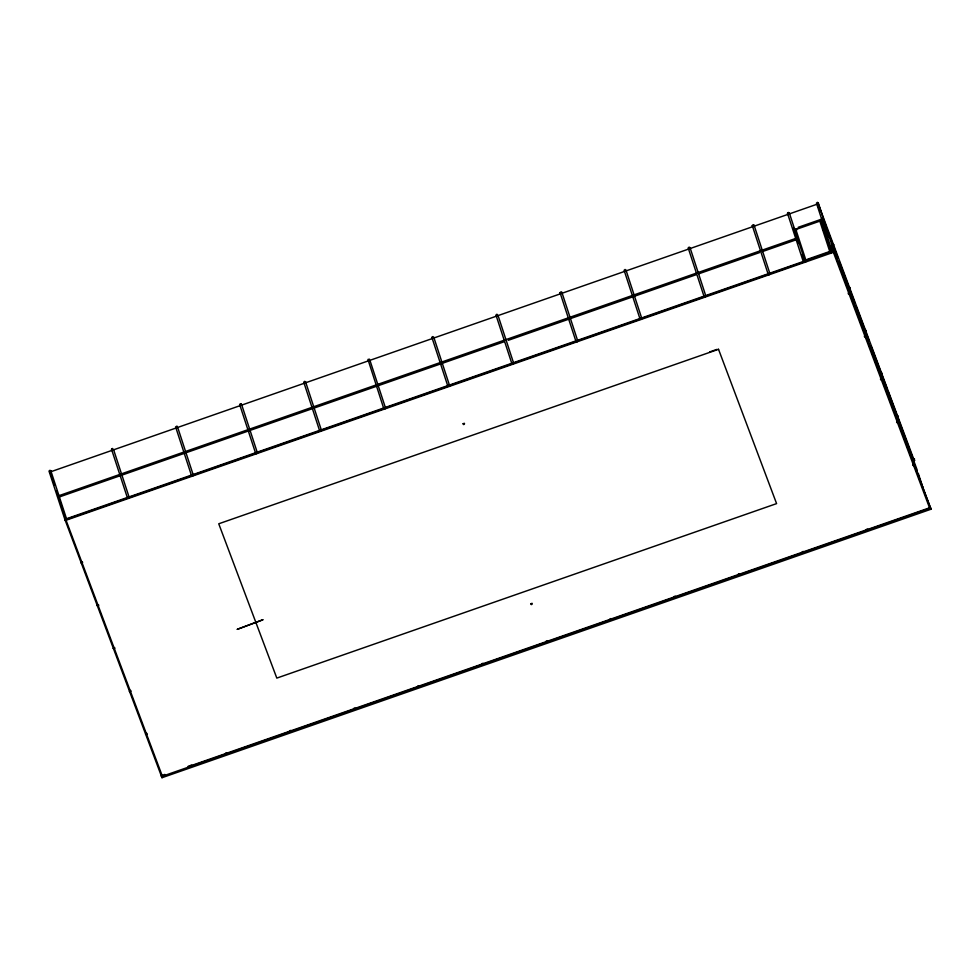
<?xml version="1.0" encoding="UTF-8"?>
<svg xmlns="http://www.w3.org/2000/svg" width="980" height="980" viewBox="0 0 980 980"><rect width="100%" height="100%" fill="white"/><g stroke="black" fill="none" stroke-linecap="round" stroke-linejoin="round"><path stroke-width="1.47" d="M931 509.22L833.833 250.843L64.839 519.327L162.006 777.704L931 509.22L834.225 252.032L65.231 520.527L49 471.098L49.931 470.302L50.838 470.804L66.726 519.437L66.26 520.074M50.838 470.804L50.36 471.454M64.888 519.731L65.366 519.082M127.535 498.208L111.524 449.269L112.455 448.473L113.239 449.33M81.022 562.594C82.381 560.205 83.729 563.904 81.132 562.9M127.425 497.889L127.89 497.252M113.827 450.408L129.262 497.607L128.784 498.244M97.155 605.456C98.515 603.068 99.862 606.767 97.265 605.763M192.399 476.035L191.492 475.521L175.604 426.9L176.988 426.116L177.307 426.949M113.276 648.319C114.648 645.93 115.983 649.63 113.398 648.625M191.492 475.521L191.97 474.884M177.907 428.04L193.329 475.227L192.864 475.876M129.409 691.182C130.769 688.793 132.116 692.505 129.519 691.488M256.466 453.666L255.572 453.152L239.671 404.532L240.602 403.723L241.509 404.238L257.409 452.858L256.932 453.495M241.509 404.238L240.578 405.034L239.671 404.532M145.542 734.045C146.902 731.656 148.25 735.367 145.653 734.351M255.572 453.152L256.037 452.515M320.546 431.286L319.639 430.784L303.751 382.151L304.682 381.355L305.589 381.869L321.011 429.056M305.589 381.869L305.111 382.506M319.639 430.784L320.117 430.134M384.626 408.917L383.719 408.415L367.953 359.44L369.546 359.182L369.191 360.138M383.719 408.415L384.185 407.766M370.122 360.922L385.557 408.121L385.079 408.758M447.909 386.341L431.898 337.414L432.829 336.606L433.736 337.12L449.624 385.74L449.159 386.39M447.787 386.034L448.264 385.397M511.977 363.972L495.966 315.046L496.897 314.237L497.681 315.095M511.866 363.666L512.332 363.029M498.269 316.185L513.704 363.372L513.226 364.021M576.84 341.8L575.934 341.297L560.046 292.677L560.976 291.868L561.883 292.383L577.771 341.003L577.306 341.64M561.883 292.383L560.952 293.179L560.046 292.677M575.934 341.297L576.412 340.66M640.92 319.431L640.014 318.929L624.113 270.296L625.056 269.5L625.951 270.002L641.851 318.635L640.945 318.12M640.014 318.929L640.479 318.28M704.988 297.062L704.081 296.548L688.193 247.928L689.124 247.132L690.03 247.634L705.453 294.833M690.03 247.634L689.332 248.357M704.081 296.548L704.559 295.911M769.067 274.694L768.161 274.18L752.273 225.559L753.204 224.751L754.098 225.265L769.998 273.886L769.52 274.535M754.098 225.265L753.632 225.902M804.274 262.395L803.38 261.881L787.479 213.26L788.41 212.464L789.317 212.966L805.205 261.599L804.739 262.236M789.317 212.966L788.386 213.775L787.479 213.26M768.161 274.18L768.626 273.543M833.245 252.289L832.339 251.774L816.45 203.154L817.381 202.346L818.288 202.86L834.225 252.032M818.288 202.86L817.81 203.497M803.38 261.881L803.845 261.243M830.918 253.024L830.538 251.995M832.339 251.774L832.816 251.137M834.176 251.48L833.711 252.117M849.807 293.351C848.447 295.74 847.1 292.028 849.697 293.045M865.94 336.214C864.581 338.602 863.233 334.891 865.818 335.907M882.061 379.076C880.702 381.465 879.354 377.753 881.951 378.77M898.195 421.939C896.835 424.328 895.487 420.616 898.084 421.633M914.328 464.802C912.956 467.191 911.62 463.491 914.205 464.496M930.449 507.665L929.983 508.314M817.92 204.465L817.871 203.326M825.944 229.05L825.626 228.083M798.504 243.493L794.278 230.288M162.533 776.258C164.321 774.102 159.275 775.903 162.068 776.417M164.811 775.401C166.429 773.465 161.871 775.07 164.395 775.548M189.214 766.875C190.831 764.939 186.286 766.556 188.797 767.022M191.504 766.152C193.293 763.996 188.234 765.784 191.039 766.311M226.711 753.853C228.512 751.697 223.452 753.485 226.257 754.012M806.124 260.509L806.516 261.55M831.334 252.889L830.942 251.848M290.791 731.484C292.579 729.328 287.52 731.117 290.325 731.644M354.858 709.104C356.659 706.948 351.599 708.748 354.405 709.275M418.938 686.735C420.726 684.579 415.667 686.38 418.472 686.894M483.005 664.367C484.806 662.211 479.747 664.011 482.552 664.526M547.085 641.998C548.874 639.842 543.814 641.63 546.62 642.157M611.165 619.63C612.953 617.474 607.894 619.262 610.699 619.789M675.232 597.249C677.021 595.093 671.974 596.894 674.767 597.408M739.312 574.88C741.101 572.724 736.041 574.525 738.846 575.04M803.38 552.512C805.168 550.356 800.121 552.144 802.926 552.671M867.459 530.143C869.248 527.987 864.189 529.776 866.994 530.303M816.144 204.538L50.237 471.944L54.488 484.941M798.1 227.36L822.428 218.871L824.756 226M797.267 229.014L821.179 220.672L831.101 251.015M503.892 341.836L58.69 497.191M508.216 340.329L695.984 274.768M698.875 273.763L759.537 252.583M762.428 251.578L795.65 239.978M832.547 244.375L833.919 244.718L832.988 245.527M807.189 259.357L829.692 251.505M849.109 288.389L850.04 287.581L849.145 287.079M709.728 351.918L716.956 349.395M864.813 330.101L866.173 330.456L865.242 331.252M880.934 372.964L882.306 373.319L881.375 374.115M897.067 415.826L898.427 416.182L897.496 416.978M913.201 458.689L914.561 459.044L913.63 459.841M190.512 765.846L929.53 507.812L833.147 251.664M930.608 508.02L161.614 776.515L162.006 777.704M49.907 471.539L50.225 472.507M914.389 460.857L818.067 203.375M753.167 226.061L752.273 225.559M796.152 229.847L795.454 229.075L796.887 228.842M833.27 250.966L834.066 251.174M806.54 260.374L807.361 260.827M804.311 261.084L805.205 261.599M769.092 273.383L769.998 273.886M705.012 295.752L705.808 295.948M576.865 340.489L577.771 341.003M432.805 337.929L431.898 337.414M512.797 362.87L513.704 363.372M448.718 385.238L449.624 385.74M384.65 407.607L385.557 408.121M320.57 429.975L321.477 430.49M256.503 452.344L257.409 452.858M112.431 449.783L111.524 449.269M192.423 474.724L193.329 475.227M929.518 508.473L928.746 507.616L930.339 507.358M128.356 497.093L129.262 497.607M65.819 518.922L66.726 519.437M65.795 520.233L65.011 520.037M914.071 459.89L914.781 460.392M58.261 497.081L57.612 496.149L796.617 238.128L796.85 238.838M823.004 228.916L823.47 230.263M796.569 230.41L796.213 229.369M820.272 211.19L817.59 204.036L818.9 208.079M823.506 219.777L826.201 226.931M827.279 229.798L838.047 258.414M839.125 261.268L854.732 302.771M855.81 305.638L869.272 341.408M870.889 345.707L887.047 388.631M888.125 391.498L917.268 470.29M820.615 220.855C820.615 223.281 822.147 218.797 819.745 220.868L830.109 252.571M830.538 251.738L830.195 250.696M162.19 775.731L65.807 519.584L804.531 261.66L802.204 254.531M806.026 259.859L806.136 260.264M918.211 473.169L922.927 487.611M826.164 230.275L828.492 237.405M831.285 245.956L832.682 250.243M822.098 218.271L822.514 219.398M795.858 229.504L805.781 259.859M56.375 490.711L65.342 518.138M797.793 242.109L797.855 242.023M463.111 423.728C463.528 426.361 466.137 421.927 463.111 423.728M530.854 603.766C531.27 606.387 533.88 601.953 530.854 603.766M718.524 349.296L218.748 523.786L276.813 678.099L776.589 503.61L718.524 349.296M262.848 619.777L237.307 629.319L262.848 619.777M793.567 228.193L793.776 228.83L793.567 228.193"/></g></svg>
